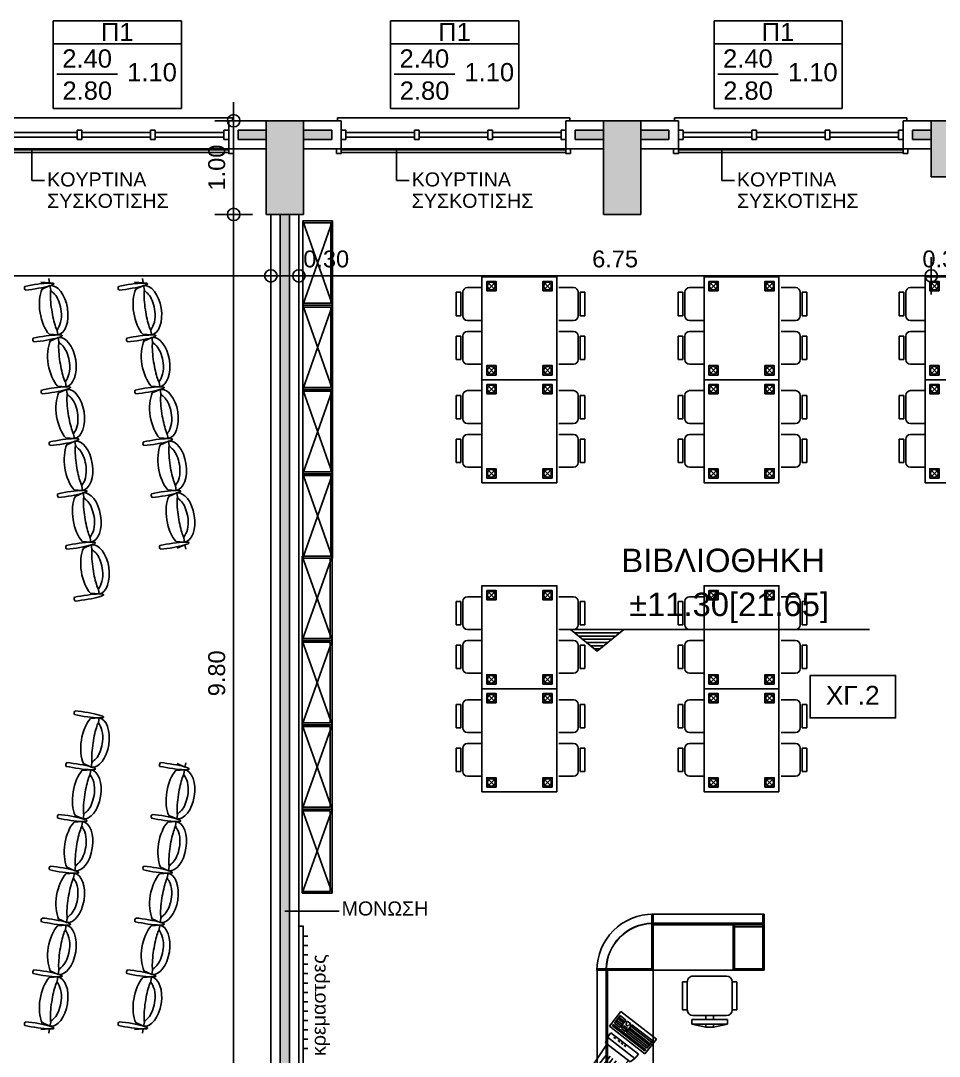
# Model space of a CAD drawing. Header units: metres. Extents: x -11 to 85, y -301 to 135.
# Drawn here: x 33.85 to 43.66, y 34.56 to 45.61 of the extents above; entities that cross this region are included whole.
import ezdxf

# ---------------------------------------------------------------- set-up
doc = ezdxf.new("R2010")
doc.units = ezdxf.units.M
doc.header["$LTSCALE"] = 0.036
doc.header["$PDMODE"] = 2
for name, color, linetype in [('arxitek corofos', 252, 'Continuous'), ('DIMBLK', 252, 'Continuous'), ('electext', 20, 'Continuous'), ('Epipla', 252, 'Continuous'), ('Parathira', 252, 'Continuous')]:
    doc.layers.add(name, color=color, linetype=linetype)
doc.styles.add('COMU-N', font='arial.ttf')
doc.styles.get("Standard").update_dxf_attribs({"font": 'arial.ttf'})
doc.dimstyles.new('CADWDOT', dxfattribs={"dimscale": 0.1, "dimtxt": 1.8, "dimasz": 0.08, "dimexe": 2, "dimexo": 0, "dimgap": 0.09, "dimtad": 0, "dimrnd": 0.001, "dimzin": 0, "dimdsep": 46, "dimtxsty": 'Standard', "dimblk1": 'ARTDIM', "dimblk2": 'ARTDIM', "dimsah": 1, "dimcen": 0.09, "dimdle": 0.05, "dimse1": 1, "dimse2": 1, "dimadec": 0, "dimazin": 0, "dimtfac": 1, "dimtmove": 0, "dimatfit": 3, "dimldrblk": 'ARTDIM', "dimfxl": 2, "dimtvp": 0.9999, "dimtolj": 1, "dimtzin": 0, "dimarcsym": 0})

# ---------------------------------------------------------------- blocks, each defined once
blk = doc.blocks.new('A$C52D13D70')
at = {"layer": 'Parathira'}
for p, q in [((-0.33, 0.04), (-0.33, -2.44)), ((-0.3, 0.04), (-0.33, 0.04)), ((-0.1, 0), (-0.2, 0)), ((-0.2, 0), (-0.2, -0.05)), ((-0.1, -0.05), (-0.1, 0)), ((0, 0), (0, -2.4)), ((-0.2, -0.05), (-0.1, -0.05)), ((-0.175, -0.05), (-0.175, -0.783)), ((-0.125, -0.05), (-0.125, -0.783)), ((-0.1, -0.783), (-0.2, -0.783)), ((-0.2, -0.783), (-0.2, -0.833)), ((-0.2, -0.833), (-0.1, -0.833)), ((-0.175, -0.833), (-0.175, -1.567)), ((-0.125, -0.833), (-0.125, -1.567)), ((-0.1, -0.833), (-0.1, -0.783)), ((-0.1, -1.567), (-0.2, -1.567)), ((-0.2, -1.567), (-0.2, -1.617)), ((-0.2, -1.617), (-0.1, -1.617)), ((-0.175, -1.617), (-0.175, -2.35)), ((-0.125, -1.617), (-0.125, -2.35)), ((-0.1, -1.617), (-0.1, -1.567)), ((-0.1, -2.35), (-0.2, -2.35)), ((-0.2, -2.35), (-0.2, -2.4)), ((-0.2, -2.4), (-0.1, -2.4)), ((-0.1, -2.4), (-0.1, -2.35)), ((-0.33, -2.44), (-0.3, -2.44))]:
    blk.add_line(p, q, dxfattribs=at)
blk = doc.blocks.new('ARTDIM')
at = {"layer": 'DIMBLK'}
for p, q in [((0, -24.9975), (0, 24.9975)), ((-24.9975, 0), (24.9975, 0))]:
    blk.add_line(p, q, dxfattribs=at)
blk.add_circle((0, 0), 8.25, dxfattribs=at)
blk = doc.blocks.new('*D420')
at = {"layer": 'arxitek corofos', "color": 0, "lineweight": -2}
blk.add_line((29.632, 42.89), (36.516, 42.89), dxfattribs=at)
at = {"layer": 'Defpoints', "color": 0, "transparency": 16777216}
for p in [(29.624, 43.547), (36.524, 43.547), (36.524, 42.89)]:
    blk.add_point(p, dxfattribs=at)
at = {"layer": 'arxitek corofos', "color": 0, "lineweight": -2, "xscale": 0.008, "yscale": 0.008, "zscale": 0.008, "rotation": 180}
blk.add_blockref('ARTDIM', (29.624, 42.89), dxfattribs=at)
at = {"layer": 'arxitek corofos', "color": 0, "lineweight": -2, "xscale": 0.008, "yscale": 0.008, "zscale": 0.008}
blk.add_blockref('ARTDIM', (36.524, 42.89), dxfattribs=at)
at = {"layer": 'arxitek corofos', "color": 0, "insert": (33.074, 43.07), "char_height": 0.18, "attachment_point": 5}
blk.add_mtext('\\A1;6.90', dxfattribs=at)
blk = doc.blocks.new('*D421')
at = {"layer": 'arxitek corofos', "color": 0, "lineweight": -2}
for p, q in [((36.532, 42.89), (36.816, 42.89)), ((36.824, 42.89), (37.398, 42.89))]:
    blk.add_line(p, q, dxfattribs=at)
at = {"layer": 'Defpoints', "color": 0, "transparency": 16777216}
for p in [(36.524, 43.547), (36.824, 43.547), (36.824, 42.89)]:
    blk.add_point(p, dxfattribs=at)
at = {"layer": 'arxitek corofos', "color": 0, "lineweight": -2, "xscale": 0.008, "yscale": 0.008, "zscale": 0.008, "rotation": 180}
blk.add_blockref('ARTDIM', (36.524, 42.89), dxfattribs=at)
at = {"layer": 'arxitek corofos', "color": 0, "lineweight": -2, "xscale": 0.008, "yscale": 0.008, "zscale": 0.008}
blk.add_blockref('ARTDIM', (36.824, 42.89), dxfattribs=at)
at = {"layer": 'arxitek corofos', "color": 0, "insert": (37.115, 43.07), "char_height": 0.18, "attachment_point": 5}
blk.add_mtext('\\A1;0.30', dxfattribs=at)
blk = doc.blocks.new('*D422')
at = {"layer": 'arxitek corofos', "color": 0, "lineweight": -2}
blk.add_line((36.832, 42.89), (43.566, 42.89), dxfattribs=at)
at = {"layer": 'Defpoints', "color": 0, "transparency": 16777216}
for p in [(36.824, 43.547), (43.574, 43.547), (43.574, 42.89)]:
    blk.add_point(p, dxfattribs=at)
at = {"layer": 'arxitek corofos', "color": 0, "lineweight": -2, "xscale": 0.008, "yscale": 0.008, "zscale": 0.008, "rotation": 180}
blk.add_blockref('ARTDIM', (36.824, 42.89), dxfattribs=at)
at = {"layer": 'arxitek corofos', "color": 0, "lineweight": -2, "xscale": 0.008, "yscale": 0.008, "zscale": 0.008}
blk.add_blockref('ARTDIM', (43.574, 42.89), dxfattribs=at)
at = {"layer": 'arxitek corofos', "color": 0, "insert": (40.199, 43.07), "char_height": 0.18, "attachment_point": 5}
blk.add_mtext('\\A1;6.75', dxfattribs=at)
blk = doc.blocks.new('*D423')
at = {"layer": 'arxitek corofos', "color": 0, "lineweight": -2}
blk.add_line((43.582, 42.89), (43.866, 42.89), dxfattribs=at)
at = {"layer": 'Defpoints', "color": 0, "transparency": 16777216}
for p in [(43.574, 43.947), (43.874, 43.947), (43.874, 42.89)]:
    blk.add_point(p, dxfattribs=at)
at = {"layer": 'arxitek corofos', "color": 0, "lineweight": -2, "xscale": 0.008, "yscale": 0.008, "zscale": 0.008, "rotation": 180}
blk.add_blockref('ARTDIM', (43.574, 42.89), dxfattribs=at)
at = {"layer": 'arxitek corofos', "color": 0, "lineweight": -2, "xscale": 0.008, "yscale": 0.008, "zscale": 0.008}
blk.add_blockref('ARTDIM', (43.874, 42.89), dxfattribs=at)
at = {"layer": 'arxitek corofos', "color": 0, "insert": (43.724, 43.07), "char_height": 0.18, "attachment_point": 5}
blk.add_mtext('\\A1;0.30', dxfattribs=at)
blk = doc.blocks.new('*D439')
at = {"layer": 'arxitek corofos', "color": 0, "lineweight": -2}
blk.add_line((36.127, 43.555), (36.127, 44.539), dxfattribs=at)
at = {"layer": 'Defpoints', "color": 0, "transparency": 16777216}
for p in [(36.127, 44.547), (36.474, 44.547), (36.474, 43.547)]:
    blk.add_point(p, dxfattribs=at)
at = {"layer": 'arxitek corofos', "color": 0, "lineweight": -2, "xscale": 0.008, "yscale": 0.008, "zscale": 0.008}
for p, rotation in [((36.127, 44.547), 90), ((36.127, 43.547), 270)]:
    blk.add_blockref('ARTDIM', p, dxfattribs=dict(at, rotation=rotation))
at = {"layer": 'arxitek corofos', "color": 0, "insert": (35.947, 44.047), "char_height": 0.18, "attachment_point": 5, "rotation": 90}
blk.add_mtext('\\A1;1.00', dxfattribs=at)
blk = doc.blocks.new('*D485')
at = {"layer": 'arxitek corofos', "color": 0, "lineweight": -2}
blk.add_line((36.127, 43.539), (36.127, 33.755), dxfattribs=at)
at = {"layer": 'Defpoints', "color": 0, "transparency": 16777216}
for p in [(36.474, 43.547), (36.127, 33.747), (36.474, 33.747)]:
    blk.add_point(p, dxfattribs=at)
at = {"layer": 'arxitek corofos', "color": 0, "lineweight": -2, "xscale": 0.008, "yscale": 0.008, "zscale": 0.008}
for p, rotation in [((36.127, 43.547), 90), ((36.127, 33.747), 270)]:
    blk.add_blockref('ARTDIM', p, dxfattribs=dict(at, rotation=rotation))
at = {"layer": 'arxitek corofos', "color": 0, "insert": (35.947, 38.647), "char_height": 0.18, "attachment_point": 5, "rotation": 90}
blk.add_mtext('\\A1;9.80', dxfattribs=at)
blk = doc.blocks.new('tr.')
at = {"layer": 'Epipla'}
for p, q in [((41.355, 40.274, 0.67), (41.105, 40.274, 0.67)), ((41.823, 40.274, 0.67), (41.573, 40.274, 0.67)), ((42.455, 40.274, 0.67), (42.205, 40.274, 0.67)), ((42.923, 40.274, 0.67), (42.673, 40.274, 0.67)), ((41.055, 40.154, 0.67), (41.055, 39.999, 0.67)), ((41.355, 40.224, 0.67), (41.105, 40.224, 0.67)), ((41.355, 40.204, 0.67), (41.105, 40.204, 0.67)), ((41.405, 39.999, 0.67), (41.405, 40.154, 0.67)), ((41.523, 40.154, 0.67), (41.523, 39.999, 0.67)), ((41.823, 40.224, 0.67), (41.573, 40.224, 0.67)), ((41.823, 40.204, 0.67), (41.573, 40.204, 0.67)), ((41.873, 39.999, 0.67), (41.873, 40.154, 0.67)), ((42.155, 40.154, 0.67), (42.155, 39.999, 0.67)), ((42.455, 40.224, 0.67), (42.205, 40.224, 0.67)), ((42.455, 40.204, 0.67), (42.205, 40.204, 0.67)), ((42.505, 39.999, 0.67), (42.505, 40.154, 0.67)), ((42.623, 40.154, 0.67), (42.623, 39.999, 0.67)), ((42.923, 40.224, 0.67), (42.673, 40.224, 0.67)), ((42.923, 40.204, 0.67), (42.673, 40.204, 0.67)), ((42.973, 39.999, 0.67), (42.973, 40.154, 0.67)), ((41.04, 39.849), (40.94, 39.949)), ((41.04, 39.949), (40.94, 39.849)), ((41.84, 39.949), (41.94, 39.849)), ((41.84, 39.849), (41.94, 39.949)), ((42.14, 39.849), (42.04, 39.949)), ((42.14, 39.949), (42.04, 39.849)), ((42.94, 39.949), (43.04, 39.849)), ((42.94, 39.849), (43.04, 39.949)), ((41.04, 39.249), (40.94, 39.349)), ((41.04, 39.349), (40.94, 39.249)), ((41.84, 39.349), (41.94, 39.249)), ((41.84, 39.249), (41.94, 39.349)), ((42.14, 39.249), (42.04, 39.349)), ((42.14, 39.349), (42.04, 39.249)), ((42.94, 39.349), (43.04, 39.249)), ((42.94, 39.249), (43.04, 39.349)), ((41.055, 39.022, 0.67), (41.055, 39.177, 0.67)), ((41.405, 39.177, 0.67), (41.405, 39.022, 0.67)), ((41.523, 39.022, 0.67), (41.523, 39.177, 0.67)), ((41.873, 39.177, 0.67), (41.873, 39.022, 0.67)), ((42.155, 39.022, 0.67), (42.155, 39.177, 0.67)), ((42.505, 39.177, 0.67), (42.505, 39.022, 0.67)), ((42.623, 39.022, 0.67), (42.623, 39.177, 0.67)), ((42.973, 39.177, 0.67), (42.973, 39.022, 0.67)), ((41.355, 38.972, 0.67), (41.105, 38.972, 0.67)), ((41.355, 38.952, 0.67), (41.105, 38.952, 0.67)), ((41.823, 38.972, 0.67), (41.573, 38.972, 0.67)), ((41.823, 38.952, 0.67), (41.573, 38.952, 0.67)), ((42.455, 38.972, 0.67), (42.205, 38.972, 0.67)), ((42.455, 38.952, 0.67), (42.205, 38.952, 0.67)), ((42.923, 38.972, 0.67), (42.673, 38.972, 0.67)), ((42.923, 38.952, 0.67), (42.673, 38.952, 0.67)), ((41.355, 38.902, 0.67), (41.105, 38.902, 0.67)), ((41.823, 38.902, 0.67), (41.573, 38.902, 0.67)), ((42.455, 38.902, 0.67), (42.205, 38.902, 0.67)), ((42.923, 38.902, 0.67), (42.673, 38.902, 0.67))]:
    blk.add_line(p, q, dxfattribs=at)
at = {"layer": 'Epipla', "elevation": 0.67}
for points in [[(41.105, 40.224), (41.105, 40.274)], [(41.355, 40.224), (41.355, 40.274)], [(41.573, 40.224), (41.573, 40.274)], [(41.823, 40.224), (41.823, 40.274)], [(42.205, 40.224), (42.205, 40.274)], [(42.455, 40.224), (42.455, 40.274)], [(42.673, 40.224), (42.673, 40.274)], [(42.923, 40.224), (42.923, 40.274)], [(41.105, 38.952), (41.105, 38.902)], [(41.355, 38.952), (41.355, 38.902)], [(41.573, 38.952), (41.573, 38.902)], [(41.823, 38.952), (41.823, 38.902)], [(42.205, 38.952), (42.205, 38.902)], [(42.455, 38.952), (42.455, 38.902)], [(42.673, 38.952), (42.673, 38.902)], [(42.923, 38.952), (42.923, 38.902)]]:
    blk.add_lwpolyline(points, dxfattribs=at)
at = {"layer": 'Epipla'}
for points in [[(40.89, 39.199), (40.89, 39.999), (41.99, 39.999), (41.99, 39.199)], [(41.99, 39.199), (41.99, 39.999), (43.09, 39.999), (43.09, 39.199)]]:
    blk.add_lwpolyline(points, close=True, dxfattribs=at)
for points in [[(40.94, 39.949), (40.94, 39.849), (41.04, 39.849), (41.04, 39.949), (40.94, 39.949)], [(41.94, 39.949), (41.94, 39.849), (41.84, 39.849), (41.84, 39.949), (41.94, 39.949)], [(42.04, 39.949), (42.04, 39.849), (42.14, 39.849), (42.14, 39.949), (42.04, 39.949)], [(43.04, 39.949), (43.04, 39.849), (42.94, 39.849), (42.94, 39.949), (43.04, 39.949)], [(40.94, 39.249), (40.94, 39.349), (41.04, 39.349), (41.04, 39.249), (40.94, 39.249)], [(41.94, 39.249), (41.94, 39.349), (41.84, 39.349), (41.84, 39.249), (41.94, 39.249)], [(42.04, 39.249), (42.04, 39.349), (42.14, 39.349), (42.14, 39.249), (42.04, 39.249)], [(43.04, 39.249), (43.04, 39.349), (42.94, 39.349), (42.94, 39.249), (43.04, 39.249)]]:
    blk.add_lwpolyline(points, dxfattribs=at)
for centre in [(40.99, 39.899), (41.89, 39.899), (42.09, 39.899), (42.99, 39.899), (40.99, 39.299), (41.89, 39.299), (42.09, 39.299), (42.99, 39.299)]:
    blk.add_circle(centre, 0.04, dxfattribs=at)
for centre, start, end in [((41.105, 40.154, 0.67), 90, 180), ((41.355, 40.154, 0.67), 0, 90), ((41.573, 40.154, 0.67), 90, 180), ((41.823, 40.154, 0.67), 0, 90), ((42.205, 40.154, 0.67), 90, 180), ((42.455, 40.154, 0.67), 0, 90), ((42.673, 40.154, 0.67), 90, 180), ((42.923, 40.154, 0.67), 0, 90), ((41.105, 39.022, 0.67), 180, 270), ((41.355, 39.022, 0.67), 270, 0), ((41.573, 39.022, 0.67), 180, 270), ((41.823, 39.022, 0.67), 270, 0), ((42.205, 39.022, 0.67), 180, 270), ((42.455, 39.022, 0.67), 270, 0), ((42.673, 39.022, 0.67), 180, 270), ((42.923, 39.022, 0.67), 270, 0)]:
    blk.add_arc(centre, 0.05, start, end, dxfattribs=at)
blk = doc.blocks.new('gr.d')
at = {"layer": 'Epipla'}
for p, q in [((-25.301, 44.792), (-25.301, 43.582)), ((-24.702, 44.792), (-25.301, 44.792)), ((-24.702, 43.992), (-24.702, 44.792)), ((-24.702, 43.582), (-24.702, 44.792)), ((-24.702, 44.777), (-25.301, 44.777)), ((-25.038, 44.561), (-24.85, 44.77)), ((-24.85, 44.77), (-24.653, 44.616)), ((-24.814, 44.777), (-24.814, 43.597)), ((-24.798, 44.777), (-24.798, 43.597)), ((-25.106, 44.538), (-25.054, 44.573)), ((-25.054, 44.573), (-24.793, 44.371)), ((-24.653, 44.616), (-24.809, 44.383)), ((-25.336, 44.331), (-25.213, 44.489)), ((-25.222, 44.445, 0), (-25.213, 44.457, 0)), ((-25.213, 44.489), (-24.834, 44.195)), ((-25.213, 44.457, 0), (-24.865, 44.187, 0)), ((-25.143, 44.491), (-25.106, 44.538)), ((-24.851, 44.264), (-25.143, 44.491)), ((-24.814, 44.311), (-25.106, 44.538)), ((-25.296, 44.351, 0), (-25.234, 44.43, 0)), ((-25.296, 44.351, 0), (-25.075, 44.179, 0)), ((-25.283, 44.366, 0), (-25.062, 44.195, 0)), ((-25.271, 44.382, 0), (-25.05, 44.21, 0)), ((-25.259, 44.398, 0), (-25.038, 44.226, 0)), ((-25.247, 44.414, 0), (-25.026, 44.242, 0)), ((-25.234, 44.43, 0), (-25.013, 44.258, 0)), ((-25.222, 44.445, 0), (-24.875, 44.176, 0)), ((-24.814, 44.311), (-24.793, 44.371)), ((-24.957, 44.037), (-25.336, 44.331)), ((-25.075, 44.179, 0), (-25.013, 44.258, 0)), ((-25.026, 44.217, 0), (-25.001, 44.249, 0)), ((-25.014, 44.233, 0), (-24.974, 44.202, 0)), ((-25.001, 44.249, 0), (-24.962, 44.218, 0)), ((-24.851, 44.264), (-24.814, 44.311)), ((-25.945, 44.204), (-26.095, 44.174)), ((-26.095, 44.174), (-25.715, 44.174)), ((-26.095, 44.124), (-26.095, 44.174)), ((-25.715, 44.124), (-26.095, 44.124)), ((-25.945, 44.174), (-25.945, 44.204)), ((-25.945, 44.204), (-25.865, 44.204)), ((-25.945, 44.08), (-25.945, 44.124)), ((-25.865, 44.204), (-25.715, 44.174)), ((-25.865, 44.204), (-25.865, 44.174)), ((-25.865, 44.124), (-25.865, 44.08)), ((-25.715, 44.174), (-25.715, 44.124)), ((-25.063, 44.17, 0), (-25.05, 44.186, 0)), ((-25.063, 44.17, 0), (-25.023, 44.139, 0)), ((-25.05, 44.186, 0), (-25.041, 44.178, 0)), ((-25.041, 44.178, 0), (-25.028, 44.194, 0)), ((-25.028, 44.194, 0), (-25.009, 44.178, 0)), ((-25.026, 44.217, 0), (-24.986, 44.186, 0)), ((-25.023, 44.139, 0), (-25.011, 44.155, 0)), ((-25.021, 44.163, 0), (-25.009, 44.178, 0)), ((-25.021, 44.163, 0), (-25.011, 44.155, 0)), ((-25.011, 44.13, 0), (-24.95, 44.209, 0)), ((-25.011, 44.13, 0), (-24.948, 44.081, 0)), ((-24.999, 44.146, 0), (-24.936, 44.097, 0)), ((-24.987, 44.161, 0), (-24.924, 44.112, 0)), ((-24.986, 44.186, 0), (-24.962, 44.218, 0)), ((-24.975, 44.177, 0), (-24.911, 44.128, 0)), ((-24.962, 44.193, 0), (-24.899, 44.144, 0)), ((-24.834, 44.195), (-24.957, 44.037)), ((-24.95, 44.209, 0), (-24.887, 44.16, 0)), ((-24.948, 44.081, 0), (-24.887, 44.16, 0)), ((-24.875, 44.176, 0), (-24.865, 44.187, 0)), ((-26.145, 44.02), (-26.195, 44.02)), ((-26.195, 43.72), (-26.195, 44.02)), ((-26.145, 43.72), (-26.145, 44.02)), ((-26.085, 44.08), (-25.725, 44.08)), ((-25.665, 44.02), (-25.615, 44.02)), ((-25.665, 44.02), (-25.665, 43.72)), ((-25.615, 43.72), (-25.615, 44.02)), ((-26.145, 43.72), (-26.195, 43.72)), ((-25.665, 43.72), (-25.615, 43.72)), ((-26.486, 43.597), (-25.286, 43.597)), ((-26.486, 42.997), (-26.486, 43.597)), ((-26.471, 42.997), (-26.471, 43.597)), ((-26.171, 43.582), (-26.471, 43.582)), ((-26.176, 43.597), (-26.464, 43.597)), ((-26.464, 43.597), (-26.464, 43.582)), ((-26.464, 43.582), (-26.176, 43.582)), ((-26.176, 43.582), (-26.176, 43.597)), ((-26.171, 43.597), (-26.156, 43.597)), ((-26.171, 43.597), (-26.171, 43.11)), ((-26.156, 43.597), (-26.156, 43.11)), ((-25.725, 43.66), (-26.085, 43.66)), ((-25.301, 42.997), (-25.301, 43.597)), ((-25.301, 43.597), (-24.702, 43.597)), ((-25.301, 43.597), (-24.702, 43.597)), ((-25.301, 43.597), (-25.301, 42.997)), ((-25.301, 43.582), (-24.702, 43.582)), ((-25.286, 42.997), (-25.286, 43.597)), ((-25.286, 43.597), (-25.286, 42.997)), ((-25.286, 43.582), (-24.702, 43.582)), ((-26.171, 43.132), (-26.471, 43.132)), ((-25.301, 43.11), (-26.471, 43.11)), ((-25.301, 43.094), (-26.471, 43.094)), ((-25.286, 42.997), (-26.486, 42.997))]:
    blk.add_line(p, q, dxfattribs=at)
at = {"layer": 'Epipla', "extrusion": (0.107822, 0.138841, 0.984428)}
for p, q in [((-24.834, 44.72, 0.295), (-24.938, 44.589, 0.325)), ((-24.803, 44.696, 0.295), (-24.906, 44.564, 0.325)), ((-24.768, 44.67, 0.295), (-24.871, 44.538, 0.325)), ((-24.739, 44.647, 0.295), (-24.843, 44.515, 0.325)), ((-24.708, 44.622, 0.295), (-24.811, 44.49, 0.325))]:
    blk.add_line(p, q, dxfattribs=at)
at = {"layer": 'Epipla'}
for centre, radius, start, end in [((-26.085, 44.02), 0.06, 90, 180), ((-25.725, 44.02), 0.06, 0, 90), ((-26.085, 43.72), 0.06, 180, 270), ((-25.725, 43.72), 0.06, 270, 0), ((-25.301, 43.597), 0.6, 270, 0), ((-25.301, 43.597), 0.502, 271.7106, 358.2894), ((-25.301, 43.597), 0.5, 271.9761, 358.2894)]:
    blk.add_arc(centre, radius, start, end, dxfattribs=at)
for points in [[(-25.008, 44.411, 0.03), (-24.992, 44.399, 0.03), (-24.992, 44.399, 0.015), (-25.008, 44.411, 0.015)], [(-24.977, 44.387, 0.03), (-24.961, 44.375, 0.03), (-24.961, 44.375, 0.015), (-24.977, 44.387, 0.015)], [(-24.945, 44.362, 0.03), (-24.929, 44.35, 0.03), (-24.929, 44.35, 0.015), (-24.945, 44.362, 0.015)], [(-24.898, 44.326, 0.03), (-24.882, 44.313, 0.03), (-24.882, 44.313, 0.015), (-24.898, 44.326, 0.015)]]:
    blk.add_3dface(points, dxfattribs=at)
blk = doc.blocks.new('b3')
at = {"layer": 'Epipla'}
for p, q in [((-23.079, 40.189), (-22.759, 41.089)), ((-23.079, 41.089), (-22.759, 40.189)), ((-22.759, 41.089), (-23.079, 41.089)), ((-23.079, 41.089), (-23.079, 40.189)), ((-22.779, 41.069), (-23.079, 41.069)), ((-22.779, 40.209), (-22.779, 41.069)), ((-22.759, 40.189), (-22.759, 41.089)), ((-23.079, 40.209), (-22.779, 40.209)), ((-23.079, 39.289), (-22.759, 40.189)), ((-23.079, 40.189), (-22.759, 39.289)), ((-22.759, 40.189), (-23.079, 40.189)), ((-23.079, 40.189), (-23.079, 39.289)), ((-23.079, 40.189), (-22.759, 40.189)), ((-22.779, 40.169), (-23.079, 40.169)), ((-22.779, 39.309), (-22.779, 40.169)), ((-22.759, 39.289), (-22.759, 40.189)), ((-23.079, 39.309), (-22.779, 39.309)), ((-23.079, 38.389), (-22.759, 39.289)), ((-23.079, 39.289), (-22.759, 38.389)), ((-22.759, 39.289), (-23.079, 39.289)), ((-23.079, 39.289), (-23.079, 38.389)), ((-23.079, 39.289), (-22.759, 39.289)), ((-22.779, 39.269), (-23.079, 39.269)), ((-22.779, 38.409), (-22.779, 39.269)), ((-22.759, 38.389), (-22.759, 39.289)), ((-23.079, 38.409), (-22.779, 38.409)), ((-23.079, 37.489), (-22.759, 38.389)), ((-23.079, 38.389), (-22.759, 37.489)), ((-22.759, 38.389), (-23.079, 38.389)), ((-23.079, 38.389), (-23.079, 37.489)), ((-23.079, 38.389), (-22.759, 38.389)), ((-22.779, 38.369), (-23.079, 38.369)), ((-22.779, 37.509), (-22.779, 38.369)), ((-22.759, 37.489), (-22.759, 38.389)), ((-23.079, 37.509), (-22.779, 37.509)), ((-23.079, 37.489), (-22.759, 37.489))]:
    blk.add_line(p, q, dxfattribs=at)
blk = doc.blocks.new('A$C4C174ED7')
at = {"layer": 'Epipla'}
for p, q in [((14.61, 3.05), (14.701, 3.057)), ((14.701, 3.057), (14.694, 3.009)), ((14.533, 2.569), (14.617, 2.531)), ((14.617, 2.531), (14.625, 2.578)), ((15.533, 2.569), (15.617, 2.531)), ((15.617, 2.531), (15.625, 2.578)), ((14.522, 2.497), (14.613, 2.504)), ((14.613, 2.504), (14.605, 2.456)), ((15.522, 2.497), (15.613, 2.504)), ((15.613, 2.504), (15.605, 2.456)), ((14.445, 2.016), (14.529, 1.978)), ((14.529, 1.978), (14.537, 2.025)), ((15.445, 2.016), (15.529, 1.978)), ((15.529, 1.978), (15.537, 2.025)), ((14.434, 1.944), (14.525, 1.951)), ((14.525, 1.951), (14.517, 1.903)), ((15.434, 1.944), (15.525, 1.951)), ((15.525, 1.951), (15.517, 1.903)), ((14.357, 1.463), (14.441, 1.425)), ((14.441, 1.425), (14.448, 1.472)), ((15.357, 1.463), (15.441, 1.425)), ((15.441, 1.425), (15.448, 1.472)), ((14.345, 1.391), (14.437, 1.398)), ((14.437, 1.398), (14.429, 1.35)), ((15.345, 1.391), (15.437, 1.398)), ((15.437, 1.398), (15.429, 1.35)), ((14.269, 0.91), (14.353, 0.872)), ((14.353, 0.872), (14.36, 0.919)), ((15.269, 0.91), (15.353, 0.872)), ((15.353, 0.872), (15.36, 0.919)), ((14.257, 0.837), (14.348, 0.844)), ((14.348, 0.844), (14.341, 0.796)), ((15.257, 0.837), (15.348, 0.844)), ((15.348, 0.844), (15.341, 0.796)), ((14.18, 0.356), (14.264, 0.318)), ((14.264, 0.318), (14.272, 0.365)), ((15.18, 0.356), (15.264, 0.318)), ((15.264, 0.318), (15.272, 0.365)), ((14.169, 0.284), (14.26, 0.291)), ((14.26, 0.291), (14.252, 0.243)), ((15.169, 0.284), (15.26, 0.291)), ((15.26, 0.291), (15.252, 0.243)), ((14.092, -0.197), (14.176, -0.235)), ((14.176, -0.235), (14.184, -0.188)), ((15.092, -0.197), (15.176, -0.235)), ((15.176, -0.235), (15.184, -0.188)), ((14.08, -0.271), (14.172, -0.264)), ((14.172, -0.264), (14.164, -0.311)), ((15.08, -0.271), (15.172, -0.264)), ((15.172, -0.264), (15.164, -0.311))]:
    blk.add_line(p, q, dxfattribs=at)
for points in [[(14.445, 3.132, 0.397593), (14.439, 3.092)], [(14.357, 2.579, 0.397593), (14.35, 2.539)], [(15.357, 2.579, 0.397593), (15.35, 2.539)], [(14.268, 2.026, 0.397593), (14.262, 1.986)], [(15.268, 2.026, 0.397593), (15.262, 1.986)], [(14.18, 1.473, 0.397593), (14.174, 1.433)], [(15.18, 1.473, 0.397593), (15.174, 1.433)], [(14.092, 0.92, 0.397593), (14.086, 0.88)], [(15.092, 0.92, 0.397593), (15.086, 0.88)], [(14.003, 0.366, 0.397593), (13.997, 0.326)], [(15.003, 0.366, 0.397593), (14.997, 0.326)], [(13.915, -0.187, 0.397593), (13.909, -0.227)], [(13.915, -0.187, 0.397593), (13.909, -0.227)], [(14.915, -0.187, 0.397593), (14.909, -0.227)], [(14.915, -0.187, 0.397593), (14.909, -0.227)]]:
    blk.add_lwpolyline(points, format="xyb", dxfattribs=at)
for centre, major_axis, ratio, start_param, end_param in [((14.546, 3.096), (-0.203, 0.032), 0.113529, 1.031877, 5.251545), ((14.659, 2.794), (0.046, 0.3), 0.493003, 0.628379, 2.49343), ((14.659, 2.794), (0.042, 0.263), 0.552275, 3.141593, 6.283185), ((14.458, 2.543), (-0.203, 0.032), 0.113529, 1.031877, 5.251545), ((15.458, 2.543), (-0.203, 0.032), 0.113529, 1.031877, 5.251545), ((14.571, 2.241), (0.046, 0.3), 0.493003, 0.628379, 2.49343), ((14.571, 2.241), (0.042, 0.263), 0.552275, 3.141593, 6.283185), ((15.571, 2.241), (0.046, 0.3), 0.493003, 0.628379, 2.49343), ((15.571, 2.241), (0.042, 0.263), 0.552275, 3.141593, 6.283185), ((14.369, 1.99), (-0.203, 0.032), 0.113529, 1.031877, 5.251545), ((15.369, 1.99), (-0.203, 0.032), 0.113529, 1.031877, 5.251545), ((14.483, 1.688), (0.046, 0.3), 0.493003, 0.628379, 2.49343), ((14.483, 1.688), (0.042, 0.263), 0.552275, 3.141593, 6.283185), ((15.483, 1.688), (0.046, 0.3), 0.493003, 0.628379, 2.49343), ((15.483, 1.688), (0.042, 0.263), 0.552275, 3.141593, 6.283185), ((14.281, 1.437), (-0.203, 0.032), 0.113529, 1.031877, 5.251545), ((15.281, 1.437), (-0.203, 0.032), 0.113529, 1.031877, 5.251545), ((14.395, 1.135), (0.046, 0.3), 0.493003, 0.628379, 2.49343), ((14.395, 1.135), (0.042, 0.263), 0.552275, 3.141593, 6.283185), ((15.395, 1.135), (0.046, 0.3), 0.493003, 0.628379, 2.49343), ((15.395, 1.135), (0.042, 0.263), 0.552275, 3.141593, 6.283185), ((14.193, 0.884), (-0.203, 0.032), 0.113529, 1.031877, 5.251545), ((15.193, 0.884), (-0.203, 0.032), 0.113529, 1.031877, 5.251545), ((14.306, 0.581), (0.046, 0.3), 0.493003, 0.628379, 2.49343), ((14.306, 0.581), (0.042, 0.263), 0.552275, 3.141593, 6.283185), ((15.306, 0.581), (0.046, 0.3), 0.493003, 0.628379, 2.49343), ((15.306, 0.581), (0.042, 0.263), 0.552275, 3.141593, 6.283185), ((14.105, 0.33), (-0.203, 0.032), 0.113529, 1.031877, 5.251545), ((15.105, 0.33), (-0.203, 0.032), 0.113529, 1.031877, 5.251545), ((14.218, 0.028), (0.046, 0.3), 0.493003, 0.628379, 2.49343), ((14.218, 0.028), (0.042, 0.263), 0.552275, 3.141593, 6.283185), ((15.218, 0.028), (0.046, 0.3), 0.493003, 0.628379, 2.49343), ((15.218, 0.028), (0.042, 0.263), 0.552275, 3.141593, 6.283185), ((14.016, -0.224), (-0.203, 0.032), 0.113529, 1.031877, 5.251545), ((15.016, -0.224), (-0.203, 0.032), 0.113529, 1.031877, 5.251545)]:
    blk.add_ellipse(centre, major_axis=major_axis, ratio=ratio, start_param=start_param, end_param=end_param, dxfattribs=at)
for points, knots in [([(14.694, 3.009), (14.689, 3), (14.683, 2.986), (14.662, 2.925), (14.646, 2.858), (14.625, 2.716), (14.62, 2.642), (14.623, 2.591), (14.624, 2.584), (14.625, 2.579)], [0.506584, 0.506584, 0.506584, 0.506584, 0.805592, 0.805592, 1.599086, 1.599086, 2.473163, 2.473163, 2.635992, 2.635992, 2.635992, 2.635992]), ([(14.625, 2.579), (14.625, 2.579), (14.636, 2.596), (14.66, 2.612), (14.676, 2.628), (14.716, 2.695), (14.737, 2.766), (14.742, 2.875), (14.735, 2.917), (14.714, 2.976), (14.702, 2.986), (14.694, 3.009), (14.694, 3.009), (14.694, 3.009)], [3.141593, 3.141593, 3.141593, 3.141593, 3.601272, 3.601272, 4.06095, 4.06095, 4.924473, 4.924473, 5.526258, 5.526258, 6.140896, 6.140896, 6.283185, 6.283185, 6.283185, 6.283185]), ([(14.605, 2.456), (14.601, 2.447), (14.595, 2.433), (14.574, 2.372), (14.558, 2.305), (14.536, 2.163), (14.532, 2.089), (14.535, 2.038), (14.536, 2.031), (14.537, 2.026)], [0.506584, 0.506584, 0.506584, 0.506584, 0.805592, 0.805592, 1.599086, 1.599086, 2.473163, 2.473163, 2.635992, 2.635992, 2.635992, 2.635992]), ([(14.537, 2.026), (14.537, 2.026), (14.548, 2.043), (14.571, 2.059), (14.587, 2.075), (14.628, 2.142), (14.649, 2.213), (14.654, 2.322), (14.647, 2.364), (14.625, 2.423), (14.613, 2.433), (14.605, 2.456), (14.605, 2.456), (14.605, 2.456)], [3.141593, 3.141593, 3.141593, 3.141593, 3.601272, 3.601272, 4.06095, 4.06095, 4.924473, 4.924473, 5.526258, 5.526258, 6.140896, 6.140896, 6.283185, 6.283185, 6.283185, 6.283185]), ([(15.605, 2.456), (15.601, 2.447), (15.595, 2.433), (15.574, 2.372), (15.558, 2.305), (15.536, 2.163), (15.532, 2.089), (15.535, 2.038), (15.536, 2.031), (15.537, 2.026)], [0.506584, 0.506584, 0.506584, 0.506584, 0.805592, 0.805592, 1.599086, 1.599086, 2.473163, 2.473163, 2.635992, 2.635992, 2.635992, 2.635992]), ([(15.537, 2.026), (15.537, 2.026), (15.548, 2.043), (15.571, 2.059), (15.587, 2.075), (15.628, 2.142), (15.649, 2.213), (15.654, 2.322), (15.647, 2.364), (15.625, 2.423), (15.613, 2.433), (15.605, 2.456), (15.605, 2.456), (15.605, 2.456)], [3.141593, 3.141593, 3.141593, 3.141593, 3.601272, 3.601272, 4.06095, 4.06095, 4.924473, 4.924473, 5.526258, 5.526258, 6.140896, 6.140896, 6.283185, 6.283185, 6.283185, 6.283185]), ([(14.517, 1.903), (14.513, 1.894), (14.507, 1.88), (14.486, 1.819), (14.47, 1.752), (14.448, 1.61), (14.443, 1.536), (14.447, 1.485), (14.448, 1.478), (14.449, 1.473)], [0.506584, 0.506584, 0.506584, 0.506584, 0.805592, 0.805592, 1.599086, 1.599086, 2.473163, 2.473163, 2.635992, 2.635992, 2.635992, 2.635992]), ([(14.449, 1.473), (14.449, 1.473), (14.46, 1.49), (14.483, 1.506), (14.499, 1.522), (14.54, 1.589), (14.561, 1.66), (14.566, 1.769), (14.559, 1.811), (14.537, 1.87), (14.525, 1.88), (14.517, 1.903), (14.517, 1.903), (14.517, 1.903)], [3.141593, 3.141593, 3.141593, 3.141593, 3.601272, 3.601272, 4.06095, 4.06095, 4.924473, 4.924473, 5.526258, 5.526258, 6.140896, 6.140896, 6.283185, 6.283185, 6.283185, 6.283185]), ([(15.517, 1.903), (15.513, 1.894), (15.507, 1.88), (15.486, 1.819), (15.47, 1.752), (15.448, 1.61), (15.443, 1.536), (15.447, 1.485), (15.448, 1.478), (15.449, 1.473)], [0.506584, 0.506584, 0.506584, 0.506584, 0.805592, 0.805592, 1.599086, 1.599086, 2.473163, 2.473163, 2.635992, 2.635992, 2.635992, 2.635992]), ([(15.449, 1.473), (15.449, 1.473), (15.46, 1.49), (15.483, 1.506), (15.499, 1.522), (15.54, 1.589), (15.561, 1.66), (15.566, 1.769), (15.559, 1.811), (15.537, 1.87), (15.525, 1.88), (15.517, 1.903), (15.517, 1.903), (15.517, 1.903)], [3.141593, 3.141593, 3.141593, 3.141593, 3.601272, 3.601272, 4.06095, 4.06095, 4.924473, 4.924473, 5.526258, 5.526258, 6.140896, 6.140896, 6.283185, 6.283185, 6.283185, 6.283185]), ([(14.429, 1.35), (14.424, 1.341), (14.419, 1.327), (14.397, 1.266), (14.382, 1.199), (14.36, 1.057), (14.355, 0.983), (14.359, 0.932), (14.359, 0.925), (14.36, 0.92)], [0.506584, 0.506584, 0.506584, 0.506584, 0.805592, 0.805592, 1.599086, 1.599086, 2.473163, 2.473163, 2.635992, 2.635992, 2.635992, 2.635992]), ([(14.36, 0.92), (14.36, 0.92), (14.371, 0.937), (14.395, 0.953), (14.411, 0.969), (14.452, 1.036), (14.472, 1.107), (14.478, 1.216), (14.47, 1.258), (14.449, 1.317), (14.437, 1.327), (14.429, 1.35), (14.429, 1.35), (14.429, 1.35)], [3.141593, 3.141593, 3.141593, 3.141593, 3.601272, 3.601272, 4.06095, 4.06095, 4.924473, 4.924473, 5.526258, 5.526258, 6.140896, 6.140896, 6.283185, 6.283185, 6.283185, 6.283185]), ([(15.429, 1.35), (15.424, 1.341), (15.419, 1.327), (15.397, 1.266), (15.382, 1.199), (15.36, 1.057), (15.355, 0.983), (15.359, 0.932), (15.359, 0.925), (15.36, 0.92)], [0.506584, 0.506584, 0.506584, 0.506584, 0.805592, 0.805592, 1.599086, 1.599086, 2.473163, 2.473163, 2.635992, 2.635992, 2.635992, 2.635992]), ([(15.36, 0.92), (15.36, 0.92), (15.371, 0.937), (15.395, 0.953), (15.411, 0.969), (15.452, 1.036), (15.472, 1.107), (15.478, 1.216), (15.47, 1.258), (15.449, 1.317), (15.437, 1.327), (15.429, 1.35), (15.429, 1.35), (15.429, 1.35)], [3.141593, 3.141593, 3.141593, 3.141593, 3.601272, 3.601272, 4.06095, 4.06095, 4.924473, 4.924473, 5.526258, 5.526258, 6.140896, 6.140896, 6.283185, 6.283185, 6.283185, 6.283185]), ([(14.341, 0.796), (14.336, 0.787), (14.33, 0.773), (14.309, 0.712), (14.293, 0.644), (14.272, 0.503), (14.267, 0.429), (14.27, 0.378), (14.271, 0.371), (14.272, 0.366)], [0.506584, 0.506584, 0.506584, 0.506584, 0.805592, 0.805592, 1.599086, 1.599086, 2.473163, 2.473163, 2.635992, 2.635992, 2.635992, 2.635992]), ([(14.272, 0.366), (14.272, 0.366), (14.283, 0.383), (14.307, 0.399), (14.322, 0.415), (14.363, 0.482), (14.384, 0.553), (14.389, 0.662), (14.382, 0.704), (14.361, 0.762), (14.348, 0.773), (14.341, 0.796), (14.341, 0.796), (14.341, 0.796)], [3.141593, 3.141593, 3.141593, 3.141593, 3.601272, 3.601272, 4.06095, 4.06095, 4.924473, 4.924473, 5.526258, 5.526258, 6.140896, 6.140896, 6.283185, 6.283185, 6.283185, 6.283185]), ([(15.341, 0.796), (15.336, 0.787), (15.33, 0.773), (15.309, 0.712), (15.293, 0.644), (15.272, 0.503), (15.267, 0.429), (15.27, 0.378), (15.271, 0.371), (15.272, 0.366)], [0.506584, 0.506584, 0.506584, 0.506584, 0.805592, 0.805592, 1.599086, 1.599086, 2.473163, 2.473163, 2.635992, 2.635992, 2.635992, 2.635992]), ([(15.272, 0.366), (15.272, 0.366), (15.283, 0.383), (15.307, 0.399), (15.322, 0.415), (15.363, 0.482), (15.384, 0.553), (15.389, 0.662), (15.382, 0.704), (15.361, 0.762), (15.348, 0.773), (15.341, 0.796), (15.341, 0.796), (15.341, 0.796)], [3.141593, 3.141593, 3.141593, 3.141593, 3.601272, 3.601272, 4.06095, 4.06095, 4.924473, 4.924473, 5.526258, 5.526258, 6.140896, 6.140896, 6.283185, 6.283185, 6.283185, 6.283185]), ([(14.252, 0.243), (14.248, 0.234), (14.242, 0.22), (14.221, 0.159), (14.205, 0.091), (14.183, -0.05), (14.179, -0.124), (14.182, -0.175), (14.183, -0.182), (14.184, -0.187)], [0.506584, 0.506584, 0.506584, 0.506584, 0.805592, 0.805592, 1.599086, 1.599086, 2.473163, 2.473163, 2.635992, 2.635992, 2.635992, 2.635992]), ([(14.184, -0.187), (14.184, -0.187), (14.195, -0.17), (14.218, -0.154), (14.234, -0.138), (14.275, -0.071), (14.296, 0), (14.301, 0.109), (14.294, 0.151), (14.272, 0.209), (14.26, 0.22), (14.252, 0.243), (14.252, 0.243), (14.252, 0.243)], [3.141593, 3.141593, 3.141593, 3.141593, 3.601272, 3.601272, 4.06095, 4.06095, 4.924473, 4.924473, 5.526258, 5.526258, 6.140896, 6.140896, 6.283185, 6.283185, 6.283185, 6.283185]), ([(15.252, 0.243), (15.248, 0.234), (15.242, 0.22), (15.221, 0.159), (15.205, 0.091), (15.183, -0.05), (15.179, -0.124), (15.182, -0.175), (15.183, -0.182), (15.184, -0.187)], [0.506584, 0.506584, 0.506584, 0.506584, 0.805592, 0.805592, 1.599086, 1.599086, 2.473163, 2.473163, 2.635992, 2.635992, 2.635992, 2.635992]), ([(15.184, -0.187), (15.184, -0.187), (15.195, -0.17), (15.218, -0.154), (15.234, -0.138), (15.275, -0.071), (15.296, 0), (15.301, 0.109), (15.294, 0.151), (15.272, 0.209), (15.26, 0.22), (15.252, 0.243), (15.252, 0.243), (15.252, 0.243)], [3.141593, 3.141593, 3.141593, 3.141593, 3.601272, 3.601272, 4.06095, 4.06095, 4.924473, 4.924473, 5.526258, 5.526258, 6.140896, 6.140896, 6.283185, 6.283185, 6.283185, 6.283185])]:
    blk.add_open_spline(points, degree=3, knots=knots, dxfattribs=at)
blk = doc.blocks.new('A$C074263FA')
at = {"layer": 'Epipla'}
for p, q in [((0.05, -0.01), (2.45, -0.01)), ((0.05, -0.04), (2.45, -0.04))]:
    blk.add_line(p, q, dxfattribs=at)
for points in [[(0, -0.05), (0, 0), (0.05, 0), (0.05, -0.05)], [(2.5, -0.05), (2.5, 0), (2.45, 0), (2.45, -0.05)]]:
    blk.add_lwpolyline(points, close=True, dxfattribs=at)

msp = doc.modelspace()

# ---------------------------------------------------------------- hatches: boundary and pattern name
at = {"layer": 'arxitek corofos'}
for points in [[(36.474, 43.547), (36.874, 43.547), (36.874, 44.547), (36.474, 44.547)], [(40.474, 44.547), (40.074, 44.547), (40.074, 43.547), (40.474, 43.547)], [(43.574, 44.547), (43.574, 43.947), (43.874, 43.947), (43.874, 44.247), (47.474, 44.247), (47.474, 43.947), (47.774, 43.947), (47.774, 44.547)], [(36.474, 44.447), (36.174, 44.447), (36.174, 44.347), (36.474, 44.347)], [(37.174, 44.447), (36.874, 44.447), (36.874, 44.347), (37.174, 44.347)], [(40.074, 44.447), (39.774, 44.447), (39.774, 44.347), (40.074, 44.347)], [(40.774, 44.447), (40.474, 44.447), (40.474, 44.347), (40.774, 44.347)], [(43.574, 44.447), (43.374, 44.447), (43.374, 44.347), (43.574, 44.347)], [(36.724, 43.547), (36.624, 43.547), (36.624, 33.747), (36.724, 33.747)]]:
    msp.add_hatch(color=256, dxfattribs=at).paths.add_polyline_path(points)

# ---------------------------------------------------------------- linework, layer by layer
for p, q in [((34.202, 44.677), (34.202, 45.615)), ((34.202, 45.615), (35.57, 45.615)), ((35.57, 45.615), (35.57, 44.677)), ((37.802, 44.677), (37.802, 45.615)), ((37.802, 45.615), (39.17, 45.615)), ((39.17, 45.615), (39.17, 44.677)), ((41.255, 44.677), (41.255, 45.615)), ((41.255, 45.615), (42.623, 45.615)), ((42.623, 45.615), (42.623, 44.677)), ((35.57, 45.369), (34.202, 45.369)), ((39.17, 45.369), (37.802, 45.369)), ((42.623, 45.369), (41.255, 45.369)), ((34.241, 45.044), (34.887, 45.044)), ((37.841, 45.044), (38.487, 45.044)), ((41.294, 45.044), (41.94, 45.044)), ((35.57, 44.677), (34.202, 44.677)), ((39.17, 44.677), (37.802, 44.677)), ((42.623, 44.677), (41.255, 44.677)), ((36.074, 44.547), (36.074, 44.247)), ((36.074, 44.547), (36.474, 44.547)), ((36.474, 44.547), (36.474, 43.547)), ((36.474, 44.547), (36.874, 44.547)), ((36.874, 44.547), (36.874, 43.547)), ((36.874, 44.547), (37.274, 44.547)), ((37.274, 44.547), (37.274, 44.247)), ((39.674, 44.547), (39.674, 44.247)), ((39.674, 44.547), (40.074, 44.547)), ((40.074, 44.547), (40.474, 44.547)), ((40.074, 44.547), (40.074, 43.547)), ((40.474, 44.547), (40.474, 43.547)), ((40.474, 44.547), (40.874, 44.547)), ((40.874, 44.547), (40.874, 44.247)), ((43.274, 44.547), (43.274, 44.247)), ((43.274, 44.547), (43.574, 44.547)), ((43.574, 44.547), (47.774, 44.547)), ((43.574, 43.947), (43.574, 44.547)), ((36.174, 44.447), (36.474, 44.447)), ((36.174, 44.447), (36.174, 44.347)), ((36.174, 44.347), (36.474, 44.347)), ((36.874, 44.447), (37.174, 44.447)), ((36.874, 44.347), (37.174, 44.347)), ((37.174, 44.447), (37.174, 44.347)), ((39.774, 44.447), (40.074, 44.447)), ((39.774, 44.447), (39.774, 44.347)), ((39.774, 44.347), (40.074, 44.347)), ((40.474, 44.447), (40.774, 44.447)), ((40.474, 44.347), (40.774, 44.347)), ((40.774, 44.447), (40.774, 44.347)), ((43.374, 44.447), (43.574, 44.447)), ((43.374, 44.447), (43.374, 44.347)), ((43.374, 44.347), (43.574, 44.347)), ((36.074, 44.247), (36.474, 44.247)), ((36.874, 44.247), (37.274, 44.247)), ((39.674, 44.247), (40.074, 44.247)), ((40.474, 44.247), (40.874, 44.247)), ((43.274, 44.247), (43.574, 44.247)), ((33.972, 44.224), (33.972, 43.908)), ((37.865, 44.224), (37.865, 43.908)), ((41.337, 44.224), (41.337, 43.908)), ((33.972, 43.908), (34.108, 43.908)), ((37.865, 43.908), (38.001, 43.908)), ((41.337, 43.908), (41.473, 43.908)), ((43.574, 43.947), (43.874, 43.947)), ((36.474, 43.547), (36.874, 43.547)), ((36.524, 43.547), (36.524, 33.747)), ((36.624, 43.547), (36.624, 33.747)), ((36.724, 43.547), (36.724, 33.747)), ((36.824, 43.547), (36.824, 33.747)), ((40.074, 43.547), (40.474, 43.547)), ((39.722, 39.113), (40.007, 38.885)), ((39.722, 39.113), (42.914, 39.113)), ((39.765, 39.079), (40.249, 39.079)), ((39.807, 39.045), (40.207, 39.045)), ((40.007, 38.885), (40.292, 39.113)), ((39.85, 39.011), (40.164, 39.011)), ((39.893, 38.976), (40.121, 38.976)), ((39.936, 38.942), (40.078, 38.942)), ((39.978, 38.908), (40.035, 38.908)), ((36.675, 36.108), (37.252, 36.108)), ((36.869, 35.84), (36.919, 35.84)), ((36.869, 35.74), (36.919, 35.74)), ((36.869, 35.64), (36.919, 35.64)), ((36.869, 35.54), (36.919, 35.54)), ((36.869, 35.44), (36.919, 35.44)), ((36.869, 35.34), (36.919, 35.34)), ((36.869, 35.24), (36.919, 35.24)), ((36.869, 35.14), (36.919, 35.14)), ((36.869, 35.04), (36.919, 35.04)), ((36.869, 34.94), (36.919, 34.94)), ((36.869, 34.84), (36.919, 34.84)), ((36.869, 34.74), (36.919, 34.74)), ((36.869, 34.64), (36.919, 34.64))]:
    msp.add_line(p, q, dxfattribs=at)
msp.add_lwpolyline([(36.869, 34.149), (36.869, 35.948), (36.824, 35.948), (36.824, 34.149)], close=True, dxfattribs=at)
at = {"layer": 'electext'}
msp.add_lwpolyline([(42.281, 38.625), (43.193, 38.625), (43.193, 38.17), (42.281, 38.17)], close=True, dxfattribs=at)

# ---------------------------------------------------------------- block references
at = {"layer": 'arxitek corofos'}
for name, p, rotation in [('A$C52D13D70', (36.074, 44.247), 270), ('A$C52D13D70', (39.674, 44.247), 270), ('A$C52D13D70', (43.274, 44.247), 270), ('tr.', (78.777, -0.208), 90), ('tr.', (81.147, -0.208), 90), ('tr.', (83.506, -0.208), 90), ('tr.', (78.777, -3.508), 90), ('tr.', (81.147, -3.508), 90), ('gr.d', (15.304, 79.073), 180)]:
    msp.add_blockref(name, p, dxfattribs=dict(at, rotation=rotation))
for name, p in [('A$C074263FA', (33.624, 44.247)), ('A$C074263FA', (37.224, 44.247)), ('A$C074263FA', (40.824, 44.247)), ('b3', (59.943, 2.389)), ('b3', (59.936, -1.191)), ('A$C4C174ED7', (19.99, 35.114))]:
    msp.add_blockref(name, p, dxfattribs=at)
at = {"layer": 'arxitek corofos', "xscale": -1, "rotation": 180}
msp.add_blockref('A$C4C174ED7', (19.99, 42.551), dxfattribs=at)

# ---------------------------------------------------------------- texts
at = {"layer": 'arxitek corofos', "style": 'COMU-N'}
for s, height, p in [('Π1', 0.195, (34.71, 45.397)), ('Π1', 0.195, (38.31, 45.397)), ('Π1', 0.195, (41.763, 45.397)), ('2.40', 0.195, (34.298, 45.114)), ('2.40', 0.195, (37.898, 45.114)), ('2.40', 0.195, (41.351, 45.114)), ('1.10', 0.195, (34.991, 44.968)), ('1.10', 0.195, (38.591, 44.968)), ('1.10', 0.195, (42.044, 44.968)), ('2.80', 0.195, (34.3, 44.771)), ('2.80', 0.195, (37.9, 44.771)), ('2.80', 0.195, (41.353, 44.771)), ('ΚΟΥΡΤΙΝΑ', 0.15, (34.136, 43.845)), ('ΚΟΥΡΤΙΝΑ', 0.15, (38.028, 43.845)), ('ΚΟΥΡΤΙΝΑ', 0.15, (41.5, 43.845)), ('ΣΥΣΚΟΤΙΣΗΣ', 0.15, (34.136, 43.617)), ('ΣΥΣΚΟΤΙΣΗΣ', 0.15, (38.028, 43.617)), ('ΣΥΣΚΟΤΙΣΗΣ', 0.15, (41.5, 43.617)), ('ΒΙΒΛΙΟΘΗΚΗ', 0.25, (40.266, 39.728)), ('ΜΟΝΩΣΗ', 0.15, (37.279, 36.061))]:
    msp.add_text(s, height=height, dxfattribs=at).set_placement(p)
msp.add_text('κρεμαστρες', height=0.15, rotation=90, dxfattribs=at).set_placement((37.109, 34.561))
msp.add_attdef('±11.30[21.65]', (40.349, 39.258), '±0.00', height=0.25, dxfattribs=at)
at = {"layer": 'electext', "style": 'COMU-N'}
msp.add_text('ΧΓ.2', height=0.2, dxfattribs=at).set_placement((42.449, 38.313))

# ---------------------------------------------------------------- dimensions: what is measured, and where the dimension line sits
at = {"layer": 'arxitek corofos'}
for base, p2, picture, middle in [((36.127, 44.547), (36.474, 44.547), '*D439', (35.947, 44.047)), ((36.127, 33.747), (36.474, 33.747), '*D485', (35.947, 38.647))]:
    dim = msp.add_linear_dim(base=base, p1=(36.474, 43.547), p2=p2, angle=90, dimstyle='CADWDOT', dxfattribs=at)
    dim.commit()
    dim.dimension.update_dxf_attribs({"geometry": picture, "text_midpoint": middle})
dim = msp.add_linear_dim(base=(43.874, 42.89), p1=(43.574, 43.947), p2=(43.874, 43.947), dimstyle='CADWDOT', dxfattribs=at)
dim.commit()
dim.dimension.update_dxf_attribs({"geometry": '*D423', "text_midpoint": (43.724, 42.89), "dimtype": 160})
for base, p1, p2, picture, middle in [((36.524, 42.89), (29.624, 43.547), (36.524, 43.547), '*D420', (33.074, 43.07)), ((36.824, 42.89), (36.524, 43.547), (36.824, 43.547), '*D421', (37.115, 43.07)), ((43.574, 42.89), (36.824, 43.547), (43.574, 43.547), '*D422', (40.199, 43.07))]:
    dim = msp.add_linear_dim(base=base, p1=p1, p2=p2, dimstyle='CADWDOT', dxfattribs=at)
    dim.commit()
    dim.dimension.update_dxf_attribs({"geometry": picture, "text_midpoint": middle})

doc.saveas('drawing.dxf')
